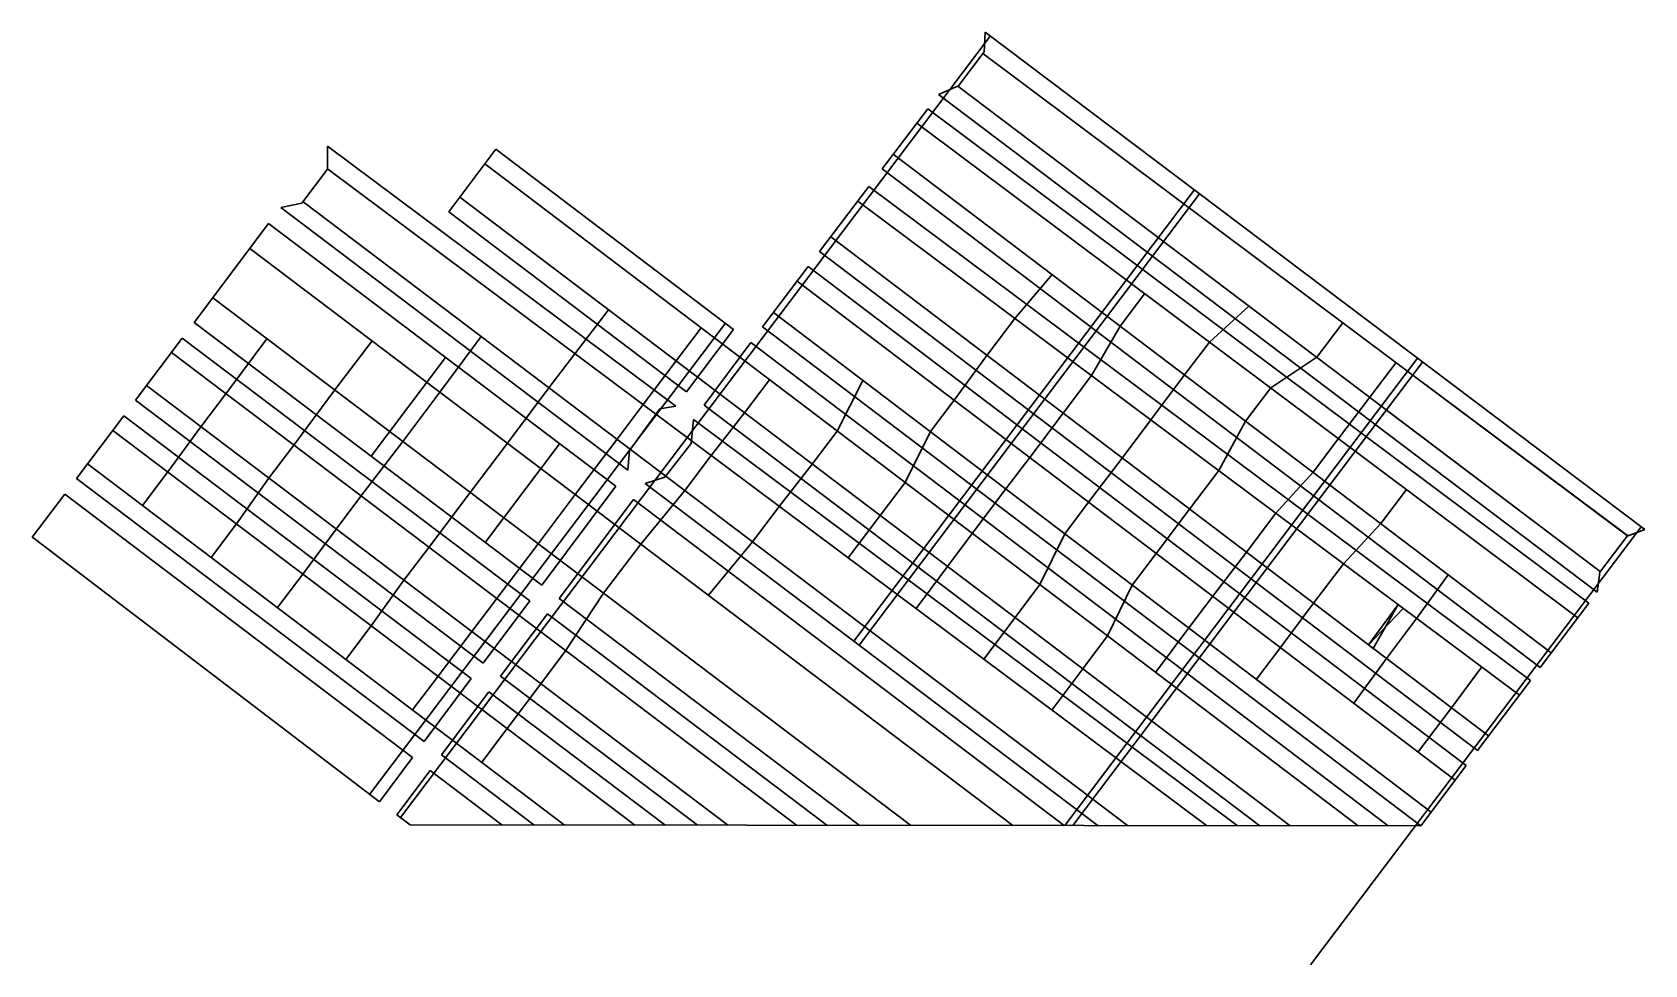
# Model space of a CAD drawing. Header units: millimetres. Extents: x -10113 to 14633, y -7991 to 6309.
import ezdxf

# ---------------------------------------------------------------- set-up
doc = ezdxf.new("R2010")
doc.units = ezdxf.units.MM

msp = doc.modelspace()

# ---------------------------------------------------------------- linework, layer by layer
at = {"color": 1, "lineweight": 30}
for p, q in [((-4463, -5733), (4589, 6249)), ((-4935, -5380), (524, 1846)), ((14578, -1274), (9504, -7991))]:
    msp.add_line(p, q, dxfattribs=at)
at = {"color": 4, "lineweight": 30}
for p, q in [((4497, 6011), (4509, 6309)), ((4509, 6309), (14633, -1316)), ((4102, 5489), (4497, 6011)), ((3793, 5356), (4102, 5489)), ((13903, -2275), (3793, 5356)), ((2932, 4215), (3629, 5137)), ((3629, 5137), (13775, -2445)), ((-5582, 4208), (-5582, 4564)), ((-5582, 4564), (-237, 573)), ((-3722, 3554), (-2997, 4514)), ((-2997, 4514), (647, 1753)), ((-5977, 3686), (-5582, 4208)), ((13030, -3431), (2932, 4215)), ((1971, 2947), (2727, 3944)), ((7721, 3890), (2495, -3029)), ((7801, 3830), (2575, -3089)), ((2727, 3944), (12878, -3633)), ((-6299, 3621), (-5977, 3686)), ((-972, -409), (-6299, 3621)), ((-71, 794), (-3722, 3554)), ((-6486, 3375), (-7629, 1859)), ((-1156, -654), (-6486, 3375)), ((12069, -4705), (1971, 2947)), ((1095, 1790), (1796, 2715)), ((1796, 2715), (11894, -4937)), ((-7629, 1859), (-2295, -2170)), ((647, 1753), (-71, 794)), ((11195, -5862), (1095, 1790)), ((-8528, 667), (-7810, 1619)), ((-7810, 1619), (-2476, -2410)), ((915, 1550), (197, 591)), ((10698, -5861), (915, 1550)), ((-3770, 1322, -100), (-4914, -192, -100)), ((11146, 1311), (5732, -5855)), ((11225, 1251), (5857, -5855)), ((14367, -1411), (11074, 1051)), ((-3194, -3364), (-8528, 667)), ((-481, 533), (-947, -105)), ((-237, 573), (-481, 533)), ((197, 591), (8728, -5859)), ((13951, -1961), (10670, 516)), ((-8709, 427), (-9434, -534)), ((-3375, -3603), (-8709, 427)), ((0, 0), (33, 372)), ((33, 372), (8378, -5858)), ((-405, -515), (0, 0)), ((-2020, -1), (-3164, -1514)), ((-947, -105), (-972, -409)), ((-9434, -534), (-4098, -4570)), ((-2295, -2170), (-1156, -654)), ((-705, -612), (-405, -515)), ((6246, -5861), (-705, -612)), ((-10113, -1434), (-9615, -773)), ((-9615, -773), (-4277, -4811)), ((-2027, -2373), (-888, -857)), ((-888, -857), (5723, -5855)), ((-10063, -1472), (-10113, -1434)), ((-4785, -5494), (-10063, -1472)), ((14362, -1418), (13944, -1970)), ((14633, -1316), (14362, -1418)), ((13944, -1970), (13903, -2275)), ((-2476, -2410), (-3194, -3364)), ((2578, -5851), (-2027, -2373)), ((10393, -3084), (10848, -2467)), ((10848, -2467), (10466, -3139)), ((10928, -2527), (10848, -2467)), ((13775, -2445), (13030, -3431)), ((-2926, -3566), (-2208, -2612)), ((-2208, -2612), (2079, -5850)), ((10393, -3084), (10928, -2527)), ((10472, -3144), (10393, -3084)), ((-4098, -4570), (-3375, -3603)), ((93, -5848), (-2926, -3566)), ((12878, -3633), (12069, -4705)), ((-3830, -4773), (-3107, -3806)), ((-3107, -3806), (-405, -5847)), ((-4277, -4811), (-4785, -5494)), ((-3830, -4773), (-2413, -5845)), ((11894, -4937), (11195, -5862)), ((-4009, -5013), (-4518, -5692)), ((-2908, -5846), (-4009, -5013)), ((-4518, -5692), (-4314, -5845)), ((11195, -5862), (-4314, -5845))]:
    msp.add_line(p, q, dxfattribs=at)
at = {"color": 3, "lineweight": 30}
for p, q in [((4477, 5985), (14371, -1414)), ((4089, 5483), (13951, -1961)), ((3460, 4914), (13606, -2669)), ((-5582, 4215), (7908, -5858)), ((-3166, 4290), (10233, -5861)), ((3101, 4439), (13199, -3207)), ((-3553, 3778), (9193, -5859)), ((2558, 3721), (12709, -3856)), ((-5957, 3711), (6694, -5856)), ((-6772, 2995), (4934, -5854)), ((2140, 3170), (12237, -4482)), ((1627, 2492), (11725, -5160)), ((4968, 1921), (5541, 2592)), ((-7343, 2238), (3367, -5852)), ((6958, 2299), (6583, 1803)), ((-1784, 1380), (-1272, 2053)), ((1264, 2013), (11355, -5650)), ((7952, 1557), (8556, 2111)), ((-233, 1268), (152, 1777)), ((4538, 1352), (4968, 1921)), ((6583, 1803), (6143, 1044)), ((10000, 1854), (9599, 1324)), ((-7143, 764), (-6511, 1609)), ((-5469, 823), (-4898, 1579)), ((-3856, 791), (-3222, 1643)), ((7571, 1054), (7952, 1557)), ((-7978, 1396), (1614, -5850)), ((-2183, 857), (-1784, 1380)), ((-738, 599), (-233, 1268)), ((4036, 666), (4538, 1352)), ((9599, 1324), (8893, 854)), ((10412, 711), (10816, 1244)), ((6143, 1044), (5707, 467)), ((7055, 364), (7571, 1054)), ((-8360, 890), (558, -5848)), ((-7524, 259), (-7143, 764)), ((-6100, -23), (-5469, 823)), ((-4427, 35), (-3856, 791)), ((-2821, 9), (-2183, 857)), ((818, 473), (1203, 980)), ((2241, 193), (2636, 971)), ((8893, 854), (8508, 345)), ((-1139, 68), (-738, 599)), ((3674, 187), (4036, 666)), ((9933, 77), (10412, 711)), ((-8034, -433), (-7524, 259)), ((305, -181), (818, 473)), ((5707, 467), (5194, -211)), ((6613, -220), (7055, 364)), ((8508, 345), (8096, -412)), ((-8878, 204), (-870, -5847)), ((-5072, -805), (-4427, 35)), ((-3392, -747), (-2821, 9)), ((-1779, -779), (-1139, 68)), ((1857, -313), (2241, 193)), ((3281, -594), (3674, 187)), ((9543, -439), (9933, 77)), ((-6485, -532), (-6100, -23)), ((-100, -718), (305, -181)), ((5194, -211), (4829, -694)), ((6099, -897), (6613, -220)), ((-9265, -310), (-1948, -5845)), ((-8422, -948), (-8034, -433)), ((1352, -963), (1857, -313)), ((8096, -412), (7649, -1005)), ((8973, -1067), (9543, -439)), ((-6980, -1230), (-6485, -532)), ((-774, -1539), (-100, -718)), ((2899, -1100), (3281, -594)), ((4829, -694), (4314, -1376)), ((10977, -704), (10583, -1227)), ((-5447, -1310), (-5072, -805)), ((-4025, -1591), (-3392, -747)), ((-2349, -1534), (-1779, -779)), ((942, -1506), (1352, -963)), ((5733, -1381), (6099, -897)), ((-7369, -1745), (-6980, -1230)), ((2406, -1751), (2899, -1100)), ((7649, -1005), (7136, -1682)), ((8520, -1665), (8973, -1067)), ((10583, -1227), (10009, -1842)), ((-5961, -2000), (-5447, -1310)), ((4314, -1376), (3932, -1882)), ((5351, -2162), (5733, -1381)), ((-4410, -2094), (-4025, -1591)), ((-2985, -2376), (-2349, -1534)), ((-1344, -2294), (-774, -1539)), ((263, -2323), (942, -1506)), ((7136, -1682), (6769, -2168)), ((8003, -2340), (8520, -1665)), ((3932, -1882), (3450, -2530)), ((10009, -1842), (9552, -2447)), ((-6350, -2515), (-5961, -2000)), ((-4913, -2792), (-4410, -2094)), ((4970, -2666), (5351, -2162)), ((6769, -2168), (6390, -2949)), ((11133, -2680), (11619, -2011)), ((-3368, -2882), (-2985, -2376)), ((-1927, -3175), (-1344, -2294)), ((7636, -2826), (8003, -2340)), ((9552, -2447), (9041, -3126)), ((4490, -3307), (4970, -2666)), ((10669, -3293), (11133, -2680)), ((-5302, -3308), (-4913, -2792)), ((-3886, -3568), (-3368, -2882)), ((6390, -2949), (6010, -3452)), ((7126, -3507), (7636, -2826)), ((-2308, -3682), (-1927, -3175)), ((9041, -3126), (8673, -3613)), ((6010, -3452), (5534, -4085)), ((10171, -3982), (10669, -3293)), ((12132, -3425), (11666, -4049)), ((-4276, -4084), (-3886, -3568)), ((-2825, -4369), (-2308, -3682)), ((11666, -4049), (11154, -4727)), ((-3215, -4887), (-2825, -4369))]:
    msp.add_line(p, q, dxfattribs=at)

doc.saveas('drawing.dxf')
